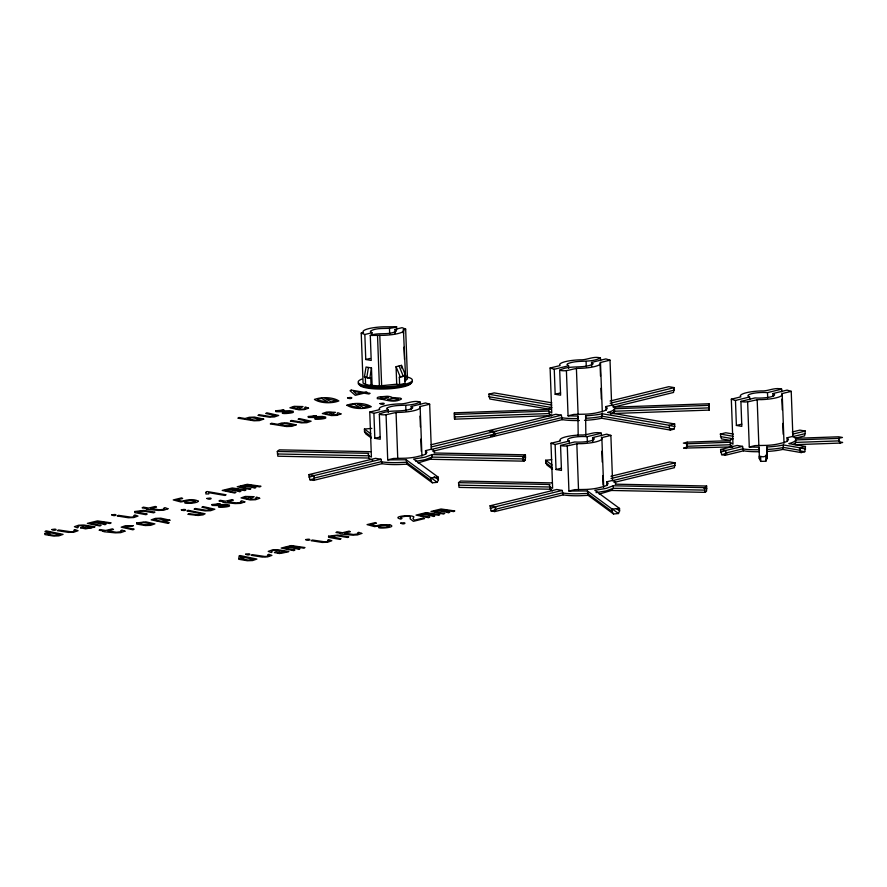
<?xml version="1.0" encoding="UTF-8"?>
<svg xmlns="http://www.w3.org/2000/svg" width="887" height="887" viewBox="0 0 887 887"><rect width="100%" height="100%" fill="white"/><g stroke="black" fill="none" stroke-linecap="round" stroke-linejoin="round"><path stroke-width="1.33" d="M418.01 462.914L430.195 459.278L523.951 461.162L525.27 460.098L525.503 457.326L525.414 454.82L433.976 452.98L434.597 451.96L433.444 450.219L431.315 449.221L425.505 450.64L425.649 454.399M606.863 485.588L606.719 481.829L612.529 480.41L614.658 481.397L615.811 483.149L615.19 484.169L706.629 486.009L706.717 488.515L706.484 491.276L705.165 492.352L611.409 490.467L599.224 494.103M364.402 376.997L366.043 367.007L371.476 367.939L372.119 385.446L365.599 384.781L365.322 377.274L364.402 376.997L370.766 378.206L371.043 385.712M367.695 377.829L366.774 377.552L368.404 367.562M370.766 378.206L369.846 377.929L371.476 367.939M584.522 420.316A25.745 5.355 -2.1 0 0 601.586 418.232L670.339 430.073L673.943 429.186L674.752 426.47L674.663 423.964L607.617 412.422A25.867 5.377 -2.1 0 0 614.447 408.73L709.046 405.359L709.023 403.762L614.436 407.133L611.664 405.171L605.854 406.59L605.998 410.348M767.089 451.439A25.745 5.355 -2.1 0 0 782.8 449.421L801.172 452.592L804.775 451.705L805.496 446.483L788.831 443.611A25.867 5.377 -2.1 0 0 795.661 439.919L838.636 438.389L842.462 437.457L838.625 436.792L795.65 438.322L792.878 436.36L787.068 437.779L787.212 441.526M313.532 480.399L314.264 475.554L308.82 474.623L309.918 479.778L313.532 480.399L381.964 463.679A25.745 5.355 -2.1 0 0 399.061 464.544L406.989 464.189L432.324 482.794L437.258 482.34L438.4 479.734L438.311 477.228L413.608 459.089L424.917 457.204L432.013 454.587L523.441 456.439L525.414 454.82M432.801 451.272L493.172 436.526L493.893 431.681L488.46 430.738L431.071 444.753M491.476 435.927L493.893 436.349L494.613 431.503L489.169 430.561L555.905 414.262L561.338 415.205L562.314 419.629A25.745 5.355 -2.1 0 0 579.411 420.493M494.746 511.588L495.478 506.743L490.034 505.801L491.121 510.967L494.746 511.588L563.178 494.868A25.745 5.355 -2.1 0 0 580.275 495.733L588.203 495.378L613.538 513.983L618.472 513.529L619.614 510.923L619.525 508.417L594.822 490.278L606.131 488.393L613.227 485.777L704.655 487.628L706.629 486.009M610.09 401.035L668.809 386.688L674.242 387.619L673.521 392.464L613.15 407.222M610.955 476.275L669.674 461.927L675.107 462.859L674.386 467.704L614.004 482.461M725.244 455.286L725.965 450.441L720.532 449.509L721.619 454.665L725.244 455.286L743.528 450.818A25.745 5.355 -2.1 0 0 759.272 451.716M792.224 431.991L799.886 430.128L805.318 431.06L804.598 435.905L795.451 438.134M601.586 418.232L602.206 413.752A25.867 5.377 -2.1 0 1 585.62 415.77L585.852 435.45M782.8 449.421L783.421 444.941A25.867 5.377 -2.1 0 1 766.834 446.959L767.033 458.402L765.847 461.218L760.736 461.395L759.361 458.679L759.272 456.173L763.108 456.838L766.933 455.896M687.292 444.675L686.117 447.491L683.567 448.112L732.795 446.893M686.128 448.556L687.314 446.272L687.203 442.181L730.178 440.651A25.867 5.377 -2.1 0 1 732.706 438.422M405.049 381.499L405.736 380.379L403.397 329.609L405.658 329.055L407.488 379.071L405.237 379.625L404.938 371.509M368.715 456.018L368.726 457.614A25.867 5.377 -2.1 0 0 372.706 460.131M549.929 487.207L549.94 488.792A25.867 5.377 -2.1 0 0 552.512 490.844M430.195 459.278L432.102 457.093L432.013 454.587M611.409 490.467L613.316 488.282L613.227 485.777M794.209 443.966L795.75 442.413L838.736 440.883L840.1 443.079L842.65 442.458L840.089 442.014L838.714 439.287M368.826 458.036L277.819 456.206L277.309 451.472L279.283 449.853L370.711 451.705M551.415 489.258L459.034 487.395L458.524 482.661L460.486 481.042L551.925 482.894M133.128 525.747L124.191 527.078L134.159 529.14L132.983 529.816L121.197 527.188L125.488 525.692L133.072 525.736M399.616 384.692L399.338 377.197L405.636 375.523L401.478 365.366L396.068 366.686L396.711 384.193L399.616 384.692L405.026 383.372L404.749 375.866L405.636 375.523M399.338 377.197L403.286 376.254L399.128 366.087M402.399 376.598L404.749 375.866M365.377 384.204L363.071 383.129L361.231 333.113L363.482 332.57L362.994 331.816A20.468 4.258 -2.1 0 1 383.395 326.826L396.6 326.738L396.7 329.376M361.231 333.113L364.845 334.499L371.975 332.758L372.074 335.519M371.975 332.758L370.4 331.55L370.844 330.829C378.849 326.66 388.362 330.053 396.6 326.738M364.845 334.499L365.766 359.501L371.209 360.444L370.289 335.43C378.527 332.126 388.029 335.519 396.045 331.339L396.478 330.618L394.915 329.421L395.07 333.567M394.915 329.421L402.033 327.68L405.658 329.055M370.289 335.43L383.494 335.341A20.468 4.258 -2.1 0 0 403.895 330.363M365.766 359.501L370.101 358.448M365.599 384.781L366.686 384.514M372.119 385.446L379.381 385.934L396.711 384.193M277.309 451.472L368.737 453.312L368.127 454.332L369.28 456.084L371.409 457.071L369.757 412.056L379.758 409.617L379.259 408.863A20.468 4.258 -2.1 0 1 399.66 403.873C406.612 404.317 413.098 399.86 420.083 402.022L420.183 404.66M551.492 407.233A25.867 5.377 -2.1 0 0 548.964 409.461L454.377 412.832L454.388 414.429L548.986 411.058L551.758 413.02L550.106 368.005L560.107 365.566L559.608 364.812A20.468 4.258 -2.1 0 1 580.009 359.823C586.961 360.266 593.447 355.809 600.432 357.971L600.532 360.61M369.757 412.056L373.904 413.309L388.24 409.805L388.34 412.51M388.24 409.805L386.677 408.597L387.109 407.876C397.542 403.319 409.661 407.432 420.083 402.022M550.106 368.005L554.253 369.258L568.589 365.754L568.689 368.46M568.589 365.754L567.026 364.546L567.458 363.825C577.892 359.257 590.01 363.382 600.432 357.971M373.904 413.309L374.824 438.311L380.257 439.253L379.337 414.24C389.759 408.829 401.878 412.954 412.311 408.386L412.754 407.665L411.18 406.468L411.28 409.173M411.18 406.468L425.516 402.964L429.663 404.217L431.315 449.221M554.253 369.258L555.173 394.26L560.606 395.192L559.686 370.189C570.108 364.779 582.227 368.903 592.66 364.335L593.104 363.615L591.529 362.417L591.673 366.464M591.529 362.417L605.865 358.913L610.012 360.166L611.664 405.171M379.337 414.24C386.322 416.413 392.808 411.956 399.76 412.388A20.468 4.258 -2.1 0 0 420.161 407.41L421.946 456.073M429.663 404.217L419.673 406.656L420.161 407.41M559.686 370.189C566.671 372.352 573.157 367.905 580.109 368.338A20.468 4.258 -2.1 0 0 600.51 363.36L602.295 412.023M610.012 360.166L600.022 362.606L600.51 363.36M550.505 409.45L489.846 399.006L488.759 394.227L494.17 392.897L551.825 402.831M374.824 438.311L380.235 436.992M555.173 394.26L560.584 392.941M308.82 474.623L375.556 458.324L380.989 459.255L381.964 463.679M314.264 475.554L380.989 459.255M431.171 446.993L493.893 431.681M494.613 431.503L561.338 415.205M610.189 403.275L674.242 387.619M308.92 477.117L314.253 475.82M493.272 432.091L495.933 431.437M386.067 414.861L387.719 459.876L393.518 458.457L405.259 458.224A18.195 3.781 -2.1 0 0 416.424 456.86L421.824 455.541A18.195 3.781 -2.1 0 0 426.436 453.057L426.924 452.237L425.505 450.64M566.416 370.81L568.068 415.826L573.878 414.406L585.608 414.174A18.195 3.781 -2.1 0 0 596.774 412.81L602.184 411.49A18.195 3.781 -2.1 0 0 606.786 409.007L607.273 408.186L605.854 406.59M314.353 478.049L381.077 461.75A25.867 5.377 -2.1 0 0 397.698 462.593L406.301 462.26L430.993 480.41L432.324 482.794M431.259 449.498L493.992 434.175M494.702 433.998L561.427 417.699A25.867 5.377 -2.1 0 0 578.047 418.542L577.958 416.047L568.068 415.826M611.609 405.448L674.342 390.125M309.918 479.778L313.943 478.792M492.95 435.073L495.633 434.408M493.893 436.349L562.314 419.629M458.524 482.661L549.951 484.502L549.341 485.522L550.494 487.262L552.623 488.26L550.971 443.245L560.517 440.917L559.963 440.063A20.978 4.357 -2.1 0 1 580.874 434.963C587.826 435.517 594.312 431.049 601.297 433.211L601.386 435.85M687.203 442.181L683.378 443.112L687.225 443.777L730.201 442.247L732.972 444.199L731.32 399.194L740.867 396.855L740.312 396.012A20.978 4.357 -2.1 0 1 761.223 390.912C768.186 391.466 774.661 386.998 781.647 389.16L781.735 391.799M550.971 443.245L555.118 444.498L569.266 441.039L569.365 443.744M569.266 441.039L568.09 440.495A13.305 2.761 -2.1 0 1 584.333 436.526L587.15 436.67L601.297 433.211M731.32 399.194L735.467 400.447L749.615 396.988L749.715 399.693M749.615 396.988L748.44 396.445A13.305 2.761 -2.1 0 1 764.683 392.475L767.499 392.619L781.647 389.16M555.118 444.498L556.027 469.5L561.471 470.432L560.551 445.429L574.698 441.97L577.515 442.114A13.305 2.761 -2.1 0 0 593.758 438.145L592.583 437.601L592.738 441.659M592.583 437.601L606.73 434.153L610.877 435.406L612.529 480.41M735.467 400.447L736.387 425.45L741.82 426.381L740.9 401.379L755.048 397.919L757.864 398.063A13.305 2.761 -2.1 0 0 774.107 394.094L772.932 393.551L773.032 396.256M772.932 393.551L787.079 390.103L791.226 391.344L792.878 436.36M560.551 445.429C567.525 447.591 574.011 443.123 580.974 443.688A20.978 4.357 -2.1 0 0 601.885 438.577L603.67 487.24M610.877 435.406L601.331 437.734L601.885 438.577M740.9 401.379C747.874 403.541 754.36 399.072 761.323 399.638A20.978 4.357 -2.1 0 0 782.234 394.527L784.019 443.19M791.226 391.344L781.68 393.684L782.234 394.527M602.206 413.752L669.253 425.283L674.663 423.964M556.027 469.5L561.438 468.181M736.387 425.45L741.787 424.13M730.622 440.44L721.441 438.865L720.355 434.087L725.766 432.756L733.449 434.087M490.034 505.801L556.77 489.502L562.203 490.444L563.178 494.868M720.532 449.509L737.119 445.451L742.552 446.394L743.528 450.818M495.478 506.743L562.203 490.444M611.054 478.514L675.107 462.859M725.965 450.441L742.552 446.394M792.557 434.175L805.318 431.06M490.123 508.306L496.798 506.677M720.621 452.004L725.721 450.762M567.281 446.05L568.933 491.065L574.732 489.646L586.473 489.413A18.195 3.781 -2.1 0 0 597.627 488.05L603.038 486.73A18.195 3.781 -2.1 0 0 607.639 484.247L608.138 483.426L606.719 481.829M747.63 401.999L749.282 447.015L755.081 445.596L766.823 445.363A18.195 3.781 -2.1 0 0 777.977 443.999L783.387 442.68A18.195 3.781 -2.1 0 0 787.989 440.185L788.488 439.375L787.068 437.779M495.567 509.238L562.291 492.939A25.867 5.377 -2.1 0 0 578.912 493.782L587.516 493.449L612.207 511.599L613.538 513.983M612.473 480.687L675.207 465.365M726.054 452.947L742.641 448.889A25.867 5.377 -2.1 0 0 759.261 449.731L759.161 447.225L749.282 447.015M792.645 436.681L805.407 433.566M491.121 510.967L496.498 509.648M721.619 454.665L726.841 453.39M783.421 444.941L800.085 447.802L805.496 446.483M415.925 461.318L425.006 459.699L432.102 457.093L523.541 458.934L523.951 461.162M596.02 492.64L606.22 490.888L613.316 488.282L704.744 490.123L705.165 492.352M371.331 438.001L365.832 433.954L364.502 431.57L364.413 429.064L371.819 428.388M552.546 469.19L547.046 465.143L545.716 462.748L545.627 460.253L551.792 459.688M387.719 459.876L406.202 459.765L430.905 477.905L438.311 477.228M568.933 491.065L587.416 490.954L612.119 509.094L619.525 508.417M454.488 416.923L549.075 413.564A25.867 5.377 -2.1 0 0 551.647 415.604L454.576 419.163L454.377 412.832M614.447 408.73L614.547 411.224L612.218 413.553L709.223 410.093L709.134 407.865L614.547 411.224A25.867 5.377 -2.1 0 1 610.622 414.029M687.314 446.272L730.289 444.742A25.867 5.377 -2.1 0 0 732.862 446.793M794.807 444.686L840.1 443.079M522.731 457.271L525.503 457.326M277.398 453.967L368.837 455.818M522.51 460.043L525.27 460.098M703.945 488.46L706.717 488.515M458.612 485.156L550.04 487.007M389.393 400.27L395.225 400.303L398.54 399.15L393.24 398.219L387.774 399.549L389.36 400.259M389.648 524.76L381.155 524.66L375.778 525.869L370.899 524.55L376.454 523.197L375.456 522.565L367.074 524.616L374.613 526.634L383.805 525.071L389.282 526.024L386 527.166L379.015 526.945C374.979 529.295 398.917 527.577 389.692 524.771M366.774 377.552L369.846 377.929M488.759 394.227L551.781 405.071M720.355 434.087L733.172 436.293M669.397 425.549L674.752 426.47M799.176 447.88L805.584 448.988M488.848 396.722L551.869 407.577M670.339 430.073L669.341 427.789L602.295 416.247A25.867 5.377 -2.1 0 1 585.719 418.276L585.62 415.77M720.444 436.581L733.261 438.788M801.172 452.592L800.174 450.308L783.509 447.436A25.867 5.377 -2.1 0 1 766.922 449.454L767.033 458.402M669.896 428.488L673.943 429.186M799.531 450.807L804.775 451.705M490.755 436.105L493.172 436.526M249.125 419.229L255.19 420.183L260.7 419.207L251.93 417.699L247.939 418.675L249.047 419.218M281.567 424.973L287.632 425.926L293.142 424.962L284.372 423.454L280.37 424.429L281.489 424.962M155.336 520.314L161.401 521.268L166.911 520.303L158.141 518.795L154.138 519.771L155.258 520.303M140.357 523.973L146.41 524.927L151.932 523.962L143.162 522.454L139.159 523.43L140.279 523.962M242.339 559.165L248.404 560.118L253.915 559.154L245.145 557.646L241.153 558.622L242.262 559.154M48.519 534.484L54.584 535.438L60.094 534.473L51.324 532.965L47.333 533.941L48.441 534.473M616.398 508.55L619.614 510.923M611.864 508.672L618.472 513.529M545.627 460.253L552.069 464.988M545.716 462.748L552.157 467.482M434.109 476.574L438.4 479.734M430.65 477.494L437.258 482.34M364.413 429.064L370.855 433.798M364.502 431.57L370.943 436.293M731.963 446.183L730.289 444.742L730.201 442.247M551.581 415.704L549.075 413.564L548.986 411.058M405.237 379.625L405.736 380.379M396.068 366.686L400.225 376.853M588.203 495.378L587.416 490.954M406.989 464.189L406.202 459.765M838.636 438.389L838.736 440.883M800.085 447.802L800.174 450.308M795.661 439.919L795.75 442.413A25.867 5.377 -2.1 0 1 793.233 444.642M781.879 399.083L782.279 409.905M782.766 423.421L783.166 434.231M767.499 392.619L767.698 398.03M766.834 446.959L766.922 449.454M757.176 399.671L758.862 445.629M709.023 403.762L709.223 410.093M709.046 405.359L709.134 407.865M704.655 487.628L704.744 490.123M669.253 425.283L669.341 427.789M612.119 509.094L612.207 511.599M600.067 363.958L600.51 376.121M600.954 388.284L601.353 399.095M601.829 451.25L602.229 462.06M602.716 475.576L603.071 485.045M586.096 361.475L586.285 366.885M587.15 436.67L587.349 442.081M576.406 368.371L578.091 414.329M576.827 443.722L578.512 489.679M523.441 456.439L523.541 458.934M430.905 477.905L430.993 480.41M420.017 416.114L420.416 426.935M420.859 439.098L421.303 451.261M403.397 329.609L403.552 333.667M404.051 347.183L404.494 359.346M405.747 405.525L405.936 410.936M401.478 365.366L401.578 368.061M396.057 412.422L397.742 458.379M389.471 328.478L389.681 334.011M379.791 335.375L381.632 385.39M377.54 335.929L379.381 385.934M454.466 415.327L454.576 419.163M765.78 455.142L765.847 461.218M760.68 456.539L760.736 461.395M759.161 447.225L759.361 458.679M577.958 416.047L578.18 435.728M406.734 376.908A27.12 5.644 -2.1 0 1 404.483 384.404A27.12 5.644 -2.1 0 1 368.837 386.167A27.12 5.644 -2.1 0 1 361.774 379.115M412.422 381.388A27.12 5.644 -2.1 0 1 385.39 387.996A27.12 5.644 -2.1 0 1 358.226 383.317M411.18 382.685A25.823 5.366 -2.1 0 1 385.435 388.972A25.823 5.366 -2.1 0 1 359.557 384.526M80.639 527.843L85.629 528.863L92.248 527.621L83.7 527.92L86.494 526.191L93.845 527.455L95.009 526.789L83.932 525.037L78.61 525.226L74.419 526.69L77.513 527.865C79.73 527.166 75.406 525.924 79.763 525.758A4.058 0.843 -2.1 0 1 84.232 525.803L80.639 527.843M274.46 552.523L279.449 553.543L286.069 552.302L277.52 552.601L280.314 550.871L287.665 552.135L288.829 551.47L277.753 549.718L272.431 549.907L268.24 551.37L271.333 552.546C273.562 551.847 269.227 550.605 273.584 550.439A4.058 0.843 -2.1 0 1 278.052 550.483L274.46 552.523M206.039 492.196L205.873 493.959L208.755 493.948L208.877 492.684L224.899 495.445L226.063 494.78L207.203 491.531L206.039 492.196M413.763 516.921L413.009 518.64L414.451 520.192L423.354 518.008L424.54 518.596L413.364 521.323L410.071 518.773C412.333 514.66 402.975 516.6 400.658 517.254L400.636 518.108L401.966 518.452L400.791 519.117C390.18 516.478 411.823 514.26 413.763 516.921M391.444 397.454L400.126 398.141A7.229 1.508 -2.1 0 1 401.434 399.028C393.484 403.807 384.936 399.006 377.297 398.662L377.385 397.52L379.17 396.932L387.12 396.256A6.963 1.452 -2.1 0 1 391.444 397.454M198.355 501.222C197.424 503.583 181.502 504.06 185.195 502.264L192.169 502.485L195.462 501.332L189.984 500.39L180.793 501.953L173.253 499.935L181.624 497.884L182.633 498.516L177.078 499.869L181.957 501.188C187.046 499.836 193.699 498.494 198.355 501.222M314.497 399.46C320.118 403.275 331.716 403.773 338.856 400.946C333.235 397.143 321.637 396.644 314.497 399.46M346.928 405.215C352.549 409.018 364.147 409.517 371.287 406.701C365.666 402.898 354.068 402.399 346.928 405.215M75.029 530.803L74.807 531.136A4.047 0.843 -2.1 0 1 71.093 531.79L58.542 529.971L57.378 530.637L68.454 532.4L73.798 532.2L78.067 530.714L74.974 529.583L73.809 530.249L75.029 530.803M134.957 516.156L134.735 516.489A4.047 0.843 -2.1 0 1 131.021 517.154L118.47 515.336L117.306 516.001L128.382 517.764L133.726 517.564L137.995 516.068L134.902 514.948L133.726 515.613L134.957 516.156M268.85 555.484L268.628 555.816A4.047 0.843 -2.1 0 1 264.914 556.471L252.363 554.652L251.198 555.317L262.275 557.08L267.619 556.881L271.888 555.395L268.794 554.264L267.63 554.929L268.85 555.484M328.778 540.848L328.556 541.17A4.047 0.843 -2.1 0 1 324.842 541.835L312.291 540.017L311.126 540.682L322.203 542.445L327.547 542.245L331.816 540.748L328.722 539.629L327.558 540.294L328.778 540.848M95.474 521.855L106.118 524.073L104.954 524.738C97.526 521.9 78.599 522.399 101.107 525.304L99.932 525.969L87.369 523.374L97.404 520.902L111.13 522.853L109.966 523.518L98.945 521.611L95.474 521.855M230.31 488.925L240.954 491.143L239.789 491.808C232.361 488.959 213.434 489.469 235.942 492.363L234.767 493.039L222.205 490.433L232.239 487.972L245.965 489.912L244.801 490.589L233.78 488.682L230.31 488.925M245.289 485.267L255.933 487.484L254.769 488.149C247.34 485.3 228.414 485.81 250.921 488.704L249.757 489.369L237.184 486.775L247.229 484.313L260.955 486.253L259.78 486.93L248.759 485.023L245.289 485.267M289.295 546.536L299.939 548.754L298.775 549.43C291.346 546.58 272.42 547.091 294.927 549.984L293.763 550.65L281.19 548.055L291.235 545.583L304.962 547.534L303.786 548.199L292.765 546.292L289.295 546.536M424.13 513.606L434.774 515.824L433.61 516.489C426.181 513.651 407.255 514.15 429.763 517.043L428.587 517.72L416.025 515.114L426.07 512.653L439.797 514.593L438.621 515.269L427.601 513.362L424.13 513.606M439.109 509.947L449.753 512.165L448.589 512.83C441.161 509.992 422.234 510.491 444.742 513.385L443.578 514.061L431.004 511.455L441.05 508.994L454.776 510.934L453.601 511.611L442.58 509.703L439.109 509.947M275.857 410.759L275.868 411.612C278.74 412.023 304.962 411.102 282.886 412.533C279.35 414.406 292.011 413.32 293.287 412.333L293.209 411.28L289.805 410.692L278.485 411.124L284.04 409.982L275.857 410.759M212.026 504.526L212.037 505.379C214.898 505.801 241.131 504.869 219.056 506.3C215.519 508.173 228.181 507.087 229.456 506.1L229.378 505.047L225.974 504.459L214.654 504.891L220.198 503.761L212.026 504.526M308.299 416.502L308.299 417.367C311.171 417.777 337.393 416.846 315.317 418.287C311.792 420.15 324.442 419.074 325.717 418.076L325.64 417.034L322.247 416.447L310.916 416.868L316.471 415.737L308.299 416.502M308.532 408.164L304.341 409.628L299.019 409.816L289.905 407.798L294.129 406.324L302.999 406.568L298.719 409.051A4.058 0.843 -2.1 0 0 303.188 409.095C307.545 408.929 303.221 407.687 305.438 406.989L308.532 408.164M259.68 498.272L255.5 499.736L250.167 499.924L241.053 497.906L245.289 496.432L254.159 496.676L249.868 499.159A4.058 0.843 -2.1 0 0 254.336 499.204C258.694 499.037 254.369 497.795 256.587 497.097L259.68 498.272M340.974 413.919L336.783 415.382L331.45 415.571L322.336 413.553L326.571 412.067L335.441 412.311L331.161 414.794A4.058 0.843 -2.1 0 0 335.63 414.839C339.976 414.684 335.652 413.431 337.869 412.732L340.974 413.919M181.369 509.814C184.94 512.132 188.798 508.229 181.369 509.814M275.702 415.548L270.18 416.524L259.148 414.717L257.984 415.382L269.06 417.134L274.405 416.945L278.673 415.449L266.887 412.821L265.723 413.486L275.702 415.548M202.125 513.883L198.123 514.859L189.031 513.64L187.856 514.305L198.145 515.48L203.068 514.87L205.097 513.773L188.077 510.247L186.902 510.923L202.125 513.883M293.153 407.377L293.176 408.009L296.435 408.652L299.551 406.845L298.298 406.723A4.036 0.843 -2.1 0 0 293.974 407.089L293.153 407.377M211.871 509.315L206.349 510.291L195.317 508.484L194.153 509.149L205.23 510.901L210.574 510.712L214.842 509.216L203.056 506.588L201.892 507.264L211.871 509.315M244.302 497.485L244.324 498.117L247.584 498.76L250.699 496.953L249.447 496.831A4.036 0.843 -2.1 0 0 245.122 497.197L244.302 497.485M308.133 421.303L302.622 422.267L291.579 420.46L290.415 421.137L301.491 422.888L306.835 422.689L311.115 421.203L299.318 418.575L298.154 419.241L308.133 421.303M325.584 413.131L325.607 413.763L328.866 414.406L331.982 412.599L330.729 412.477A4.036 0.843 -2.1 0 0 326.405 412.843L325.584 413.131M51.834 529.539C55.382 531.856 59.296 527.953 51.834 529.539M111.762 514.892C115.31 517.221 119.224 513.318 111.762 514.892M206.882 498.461C210.441 500.778 214.355 496.886 206.882 498.461M347.56 397.842C351.119 400.159 355.033 396.256 347.56 397.842M245.655 554.22C249.203 556.537 253.117 552.634 245.655 554.22M380.002 403.585C383.55 405.902 387.464 402.011 380.002 403.585M305.583 539.584C309.131 541.902 313.044 537.999 305.583 539.584M400.702 523.142C404.261 525.459 408.175 521.567 400.702 523.142M44.849 533.464L44.871 534.573L53.464 536.058L58.797 535.87L63.077 534.373L46.179 530.858L45.015 531.535L50.104 532.411L44.849 533.464M134.746 511.511L134.757 512.619L146.022 514.715L147.198 514.039L137.241 511.987L142.729 511.012L153.761 512.819L154.937 512.154L143.86 510.402L134.746 511.511M124.956 531.169L120.687 532.666L115.332 532.865L104.089 531.745L102.903 531.169L103.602 530.991L99.144 530.226L100.309 529.561L105.686 530.481L112.305 528.863L113.492 529.45L107.782 530.847L116.463 532.244L121.652 531.612L120.687 530.714L121.863 530.049L124.956 531.169M136.687 522.953L136.698 524.062L145.291 525.547L150.624 525.348L154.903 523.862L145.801 521.844L136.687 522.953M167.953 508.75L163.685 510.247L158.341 510.435L147.087 509.326L145.911 508.739L146.61 508.573L142.142 507.807L143.317 507.142L148.694 508.063L155.314 506.444L156.5 507.031L150.79 508.428L159.472 509.825L164.66 509.193L163.696 508.295L164.86 507.619L167.953 508.75M169.894 520.192L164.139 521.833L169.24 522.709L168.064 523.374L151.178 519.86L155.458 518.374L160.78 518.174L169.894 520.192M244.812 501.898L240.532 503.395L235.188 503.583L223.934 502.474L222.759 501.887L223.457 501.72L219 500.944L220.164 500.279L225.542 501.21L232.161 499.592L233.348 500.179L227.637 501.565L236.319 502.973L241.508 502.33L240.543 501.432L241.707 500.767L244.812 501.898M238.67 558.145L238.692 559.253L247.285 560.739L252.618 560.551L256.897 559.054L240 555.539L238.836 556.216L243.925 557.091L238.67 558.145M328.567 536.192L328.578 537.3L339.854 539.396L341.018 538.719L331.062 536.668L336.55 535.693L347.593 537.5L348.757 536.835L337.681 535.083L328.567 536.192M361.785 533.431L357.505 534.928L352.161 535.127L340.907 534.007L339.732 533.431L340.431 533.253L335.973 532.488L337.138 531.823L342.515 532.743L349.134 531.125L350.321 531.712L344.611 533.109L353.292 534.506L358.481 533.874L357.516 532.976L358.681 532.311L361.785 533.431M336.118 400.724L331.261 402.011L325.041 398.418L336.118 400.724M368.548 406.468L363.692 407.754L357.472 404.173L368.548 406.468M263.683 419.107L259.403 420.604L254.07 420.793L237.882 418.165L239.046 417.489L245.045 418.52L249.225 417.289L254.58 417.09L263.683 419.107M317.601 399.25L317.601 400.115L318.777 400.425L327.868 401.955L321.748 398.429L317.601 399.25M296.114 424.862L291.834 426.359L286.512 426.547L270.313 423.908L271.489 423.243L277.476 424.274L281.667 423.032L287.011 422.844L296.114 424.862M350.043 405.004L350.032 405.858L351.219 406.179L360.299 407.71L354.19 404.184L350.043 405.004M388.462 397.553C377.396 401.578 377.829 394.715 388.462 397.553M351.219 390.092L350.055 390.757L355.288 395.325L364.08 393.174L368.914 394.005L370.079 393.34L366.165 392.664L367.196 392.42L366.009 391.832L364.069 392.309L351.219 390.092M361.985 392.819L356.441 394.172L353.58 391.367L361.985 392.819"/></g></svg>
